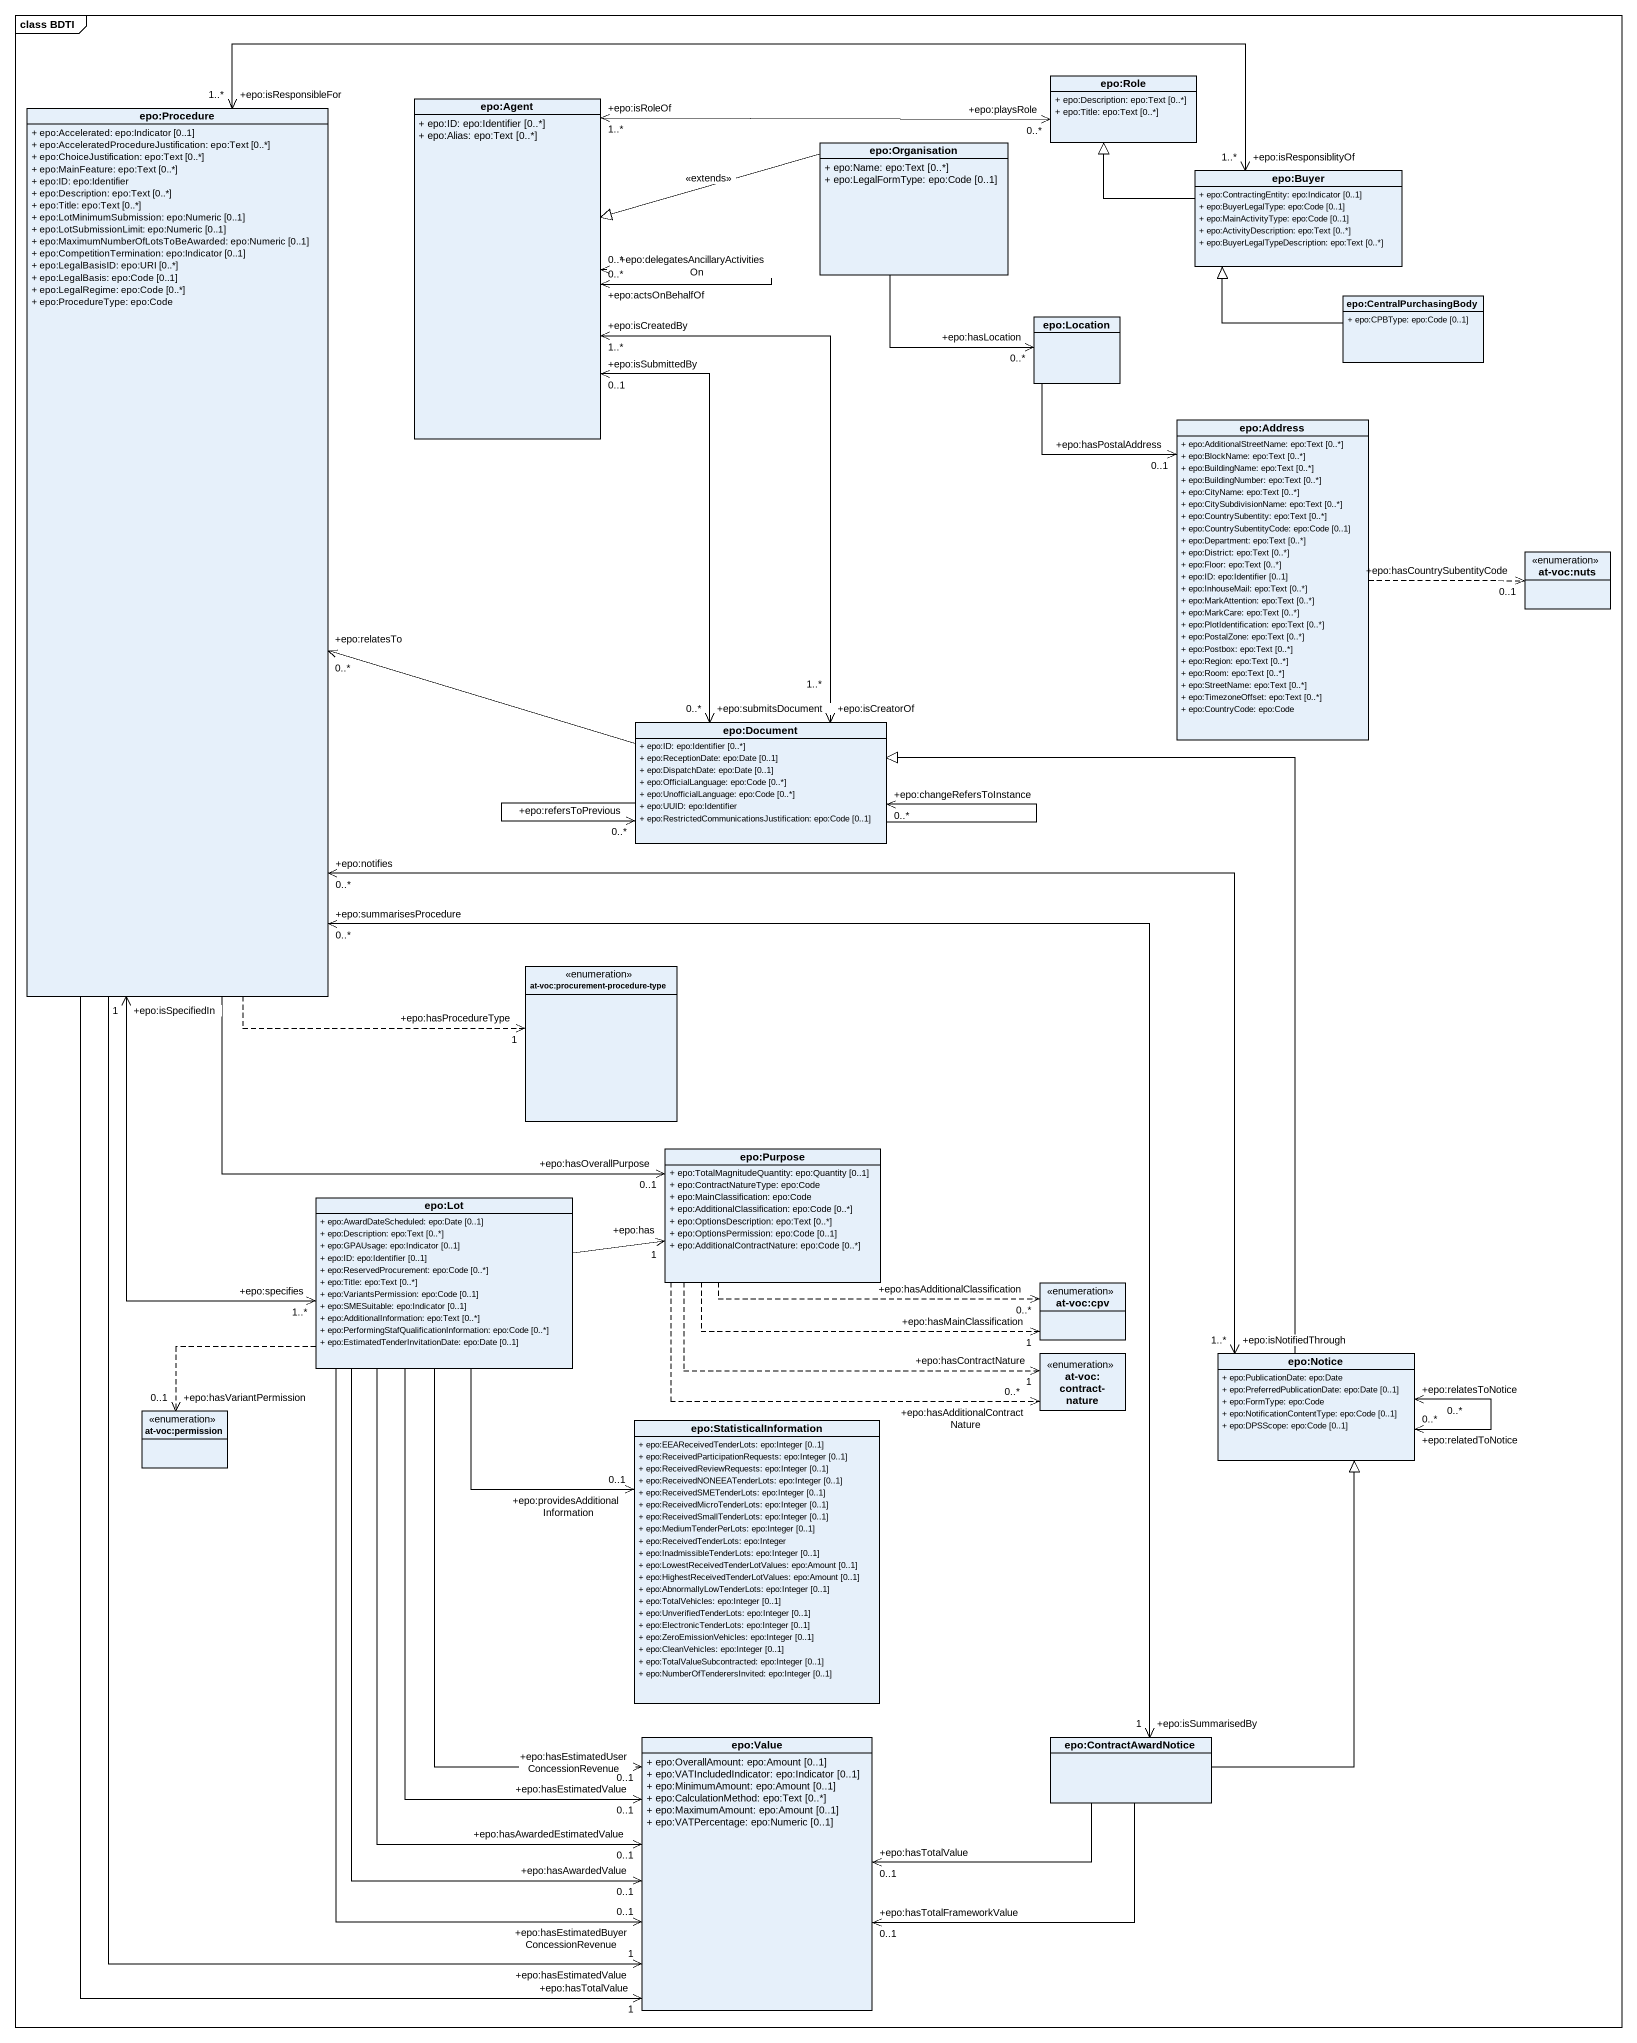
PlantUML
@startuml
mainframe class BDTI
hide circle
hide empty members
skinparam classAttributeIconSize 0
class "epo:Agent" as epo_Agent {
  + epo:ID: epo:Identifier [0..*]
  + epo:Alias: epo:Text [0..*]
}
class "epo:Role" as epo_Role {
  + epo:Description: epo:Text [0..*]
  + epo:Title: epo:Text [0..*]
}
class "epo:Procedure" as epo_Procedure {
  + epo:Accelerated: epo:Indicator [0..1]
  + epo:AcceleratedProcedureJustification: epo:Text [0..*]
  + epo:ChoiceJustification: epo:Text [0..*]
  + epo:MainFeature: epo:Text [0..*]
  + epo:ID: epo:Identifier
  + epo:Description: epo:Text [0..*]
  + epo:Title: epo:Text [0..*]
  + epo:LotMinimumSubmission: epo:Numeric [0..1]
  + epo:LotSubmissionLimit: epo:Numeric [0..1]
  + epo:MaximumNumberOfLotsToBeAwarded: epo:Numeric [0..1]
  + epo:CompetitionTermination: epo:Indicator [0..1]
  + epo:LegalBasisID: epo:URI [0..*]
  + epo:LegalBasis: epo:Code [0..1]
  + epo:LegalRegime: epo:Code [0..*]
  + epo:ProcedureType: epo:Code
}
class "epo:Organisation" as epo_Organisation {
  + epo:Name: epo:Text [0..*]
  + epo:LegalFormType: epo:Code [0..1]
}
class "epo:Buyer" as epo_Buyer {
  + epo:ContractingEntity: epo:Indicator [0..1]
  + epo:BuyerLegalType: epo:Code [0..1]
  + epo:MainActivityType: epo:Code [0..1]
  + epo:ActivityDescription: epo:Text [0..*]
  + epo:BuyerLegalTypeDescription: epo:Text [0..*]
}
class "epo:Location" as epo_Location
class "epo:CentralPurchasingBody" as epo_CentralPurchasingBody {
  + epo:CPBType: epo:Code [0..1]
}
class "epo:Address" as epo_Address {
  + epo:AdditionalStreetName: epo:Text [0..*]
  + epo:BlockName: epo:Text [0..*]
  + epo:BuildingName: epo:Text [0..*]
  + epo:BuildingNumber: epo:Text [0..*]
  + epo:CityName: epo:Text [0..*]
  + epo:CitySubdivisionName: epo:Text [0..*]
  + epo:CountrySubentity: epo:Text [0..*]
  + epo:CountrySubentityCode: epo:Code [0..1]
  + epo:Department: epo:Text [0..*]
  + epo:District: epo:Text [0..*]
  + epo:Floor: epo:Text [0..*]
  + epo:ID: epo:Identifier [0..1]
  + epo:InhouseMail: epo:Text [0..*]
  + epo:MarkAttention: epo:Text [0..*]
  + epo:MarkCare: epo:Text [0..*]
  + epo:PlotIdentification: epo:Text [0..*]
  + epo:PostalZone: epo:Text [0..*]
  + epo:Postbox: epo:Text [0..*]
  + epo:Region: epo:Text [0..*]
  + epo:Room: epo:Text [0..*]
  + epo:StreetName: epo:Text [0..*]
  + epo:TimezoneOffset: epo:Text [0..*]
  + epo:CountryCode: epo:Code
}
enum "at-voc:nuts" as at_voc_nuts
class "epo:Document" as epo_Document {
  + epo:ID: epo:Identifier [0..*]
  + epo:ReceptionDate: epo:Date [0..1]
  + epo:DispatchDate: epo:Date [0..1]
  + epo:OfficialLanguage: epo:Code [0..*]
  + epo:UnofficialLanguage: epo:Code [0..*]
  + epo:UUID: epo:Identifier
  + epo:RestrictedCommunicationsJustification: epo:Code [0..1]
}
enum "at-voc:procurement-procedure-type" as at_voc_procurement
class "epo:Purpose" as epo_Purpose {
  + epo:TotalMagnitudeQuantity: epo:Quantity [0..1]
  + epo:ContractNatureType: epo:Code
  + epo:MainClassification: epo:Code
  + epo:AdditionalClassification: epo:Code [0..*]
  + epo:OptionsDescription: epo:Text [0..*]
  + epo:OptionsPermission: epo:Code [0..1]
  + epo:AdditionalContractNature: epo:Code [0..*]
}
class "epo:Lot" as epo_Lot {
  + epo:AwardDateScheduled: epo:Date [0..1]
  + epo:Description: epo:Text [0..*]
  + epo:GPAUsage: epo:Indicator [0..1]
  + epo:ID: epo:Identifier [0..1]
  + epo:ReservedProcurement: epo:Code [0..*]
  + epo:Title: epo:Text [0..*]
  + epo:VariantsPermission: epo:Code [0..1]
  + epo:SMESuitable: epo:Indicator [0..1]
  + epo:AdditionalInformation: epo:Text [0..*]
  + epo:PerformingStafQualificationInformation: epo:Code [0..*]
  + epo:EstimatedTenderInvitationDate: epo:Date [0..1]
}
enum "at-voc:cpv" as at_voc_cpv
enum "at-voc:contract-nature" as at_voc_contract_nature
class "epo:Notice" as epo_Notice {
  + epo:PublicationDate: epo:Date
  + epo:PreferredPublicationDate: epo:Date [0..1]
  + epo:FormType: epo:Code
  + epo:NotificationContentType: epo:Code [0..1]
  + epo:DPSScope: epo:Code [0..1]
}
enum "at-voc:permission" as at_voc_permission
class "epo:StatisticalInformation" as epo_StatisticalInformation {
  + epo:EEAReceivedTenderLots: epo:Integer [0..1]
  + epo:ReceivedParticipationRequests: epo:Integer [0..1]
  + epo:ReceivedReviewRequests: epo:Integer [0..1]
  + epo:ReceivedNONEEATenderLots: epo:Integer [0..1]
  + epo:ReceivedSMETenderLots: epo:Integer [0..1]
  + epo:ReceivedMicroTenderLots: epo:Integer [0..1]
  + epo:ReceivedSmallTenderLots: epo:Integer [0..1]
  + epo:MediumTenderPerLots: epo:Integer [0..1]
  + epo:ReceivedTenderLots: epo:Integer
  + epo:InadmissibleTenderLots: epo:Integer [0..1]
  + epo:LowestReceivedTenderLotValues: epo:Amount [0..1]
  + epo:HighestReceivedTenderLotValues: epo:Amount [0..1]
  + epo:AbnormallyLowTenderLots: epo:Integer [0..1]
  + epo:TotalVehicles: epo:Integer [0..1]
  + epo:UnverifiedTenderLots: epo:Integer [0..1]
  + epo:ElectronicTenderLots: epo:Integer [0..1]
  + epo:ZeroEmissionVehicles: epo:Integer [0..1]
  + epo:CleanVehicles: epo:Integer [0..1]
  + epo:TotalValueSubcontracted: epo:Integer [0..1]
  + epo:NumberOfTenderersInvited: epo:Integer [0..1]
}
class "epo:Value" as epo_Value {
  + epo:OverallAmount: epo:Amount [0..1]
  + epo:VATIncludedIndicator: epo:Indicator [0..1]
  + epo:MinimumAmount: epo:Amount [0..1]
  + epo:CalculationMethod: epo:Text [0..*]
  + epo:MaximumAmount: epo:Amount [0..1]
  + epo:VATPercentage: epo:Numeric [0..1]
}
class "epo:ContractAwardNotice" as epo_ContractAwardNotice
epo_Agent "+epo:actsOnBehalfOf\n0..*" <--> "+epo:delegatesAncillaryActivitiesOn\n0..*" epo_Agent
epo_Agent "+epo:isRoleOf\n1..*" <-right-> "+epo:playsRole\n0..*" epo_Role
epo_Agent "+epo:isCreatedBy\n1..*" <--> "+epo:isCreatorOf\n1..*" epo_Document
epo_Procedure "+epo:isResponsibleFor\n1..*" <-right-> "+epo:isResponsiblityOf\n1..*" epo_Buyer
epo_Procedure ..> "+epo:hasProcedureType\n1" at_voc_procurement
epo_Procedure --> "+epo:hasOverallPurpose\n0..1" epo_Purpose
epo_Procedure "+epo:isSpecifiedIn\n1" <--> "+epo:specifies\n1..*" epo_Lot
epo_Procedure --> "+epo:hasTotalValue\n1" epo_Value
epo_Procedure --> "+epo:hasEstimatedValue\n1" epo_Value
epo_Organisation -left-|> epo_Agent : <<extends>>
epo_Organisation --> "+epo:hasLocation\n0..*" epo_Location
epo_Buyer -up-|> epo_Role
epo_Location --> "+epo:hasPostalAddress\n0..1" epo_Address
epo_CentralPurchasingBody -up-|> epo_Buyer
epo_Address .right.> "+epo:hasCountrySubentityCode\n0..1" at_voc_nuts
epo_Document "+epo:submitsDocument\n0..*" <-up-> "+epo:isSubmittedBy\n0..1" epo_Agent
epo_Document -left-> "+epo:relatesTo\n0..*" epo_Procedure
epo_Document --> "+epo:changeRefersToInstance\n0..*" epo_Document
epo_Document --> "+epo:refersToPrevious\n0..*" epo_Document
epo_Purpose .right.> "+epo:hasAdditionalClassification\n0..*" at_voc_cpv
epo_Purpose .right.> "+epo:hasMainClassification\n1" at_voc_cpv
epo_Purpose .right.> "+epo:hasContractNature\n1" at_voc_contract_nature
epo_Purpose .right.> "+epo:hasAdditionalContractNature\n0..*" at_voc_contract_nature
epo_Lot -right-> "+epo:has\n1" epo_Purpose
epo_Lot ..> "+epo:hasVariantPermission\n0..1" at_voc_permission
epo_Lot --> "+epo:providesAdditionalInformation\n0..1" epo_StatisticalInformation
epo_Lot --> "+epo:hasEstimatedValue\n0..1" epo_Value
epo_Lot --> "+epo:hasEstimatedBuyerConcessionRevenue\n0..1" epo_Value
epo_Lot --> "+epo:hasAwardedValue\n0..1" epo_Value
epo_Lot --> "+epo:hasEstimatedUserConcessionRevenue\n0..1" epo_Value
epo_Lot --> "+epo:hasAwardedEstimatedValue\n0..1" epo_Value
epo_Notice "+epo:isNotifiedThrough\n1..*" <-up-> "+epo:notifies\n0..*" epo_Procedure
epo_Notice -up-|> epo_Document
epo_Notice "+epo:relatedToNotice\n0..*" <--> "+epo:relatesToNotice\n0..*" epo_Notice
epo_ContractAwardNotice "+epo:isSummarisedBy\n1" <-up-> "+epo:summarisesProcedure\n0..*" epo_Procedure
epo_ContractAwardNotice -up-|> epo_Notice
epo_ContractAwardNotice -left-> "+epo:hasTotalValue\n0..1" epo_Value
epo_ContractAwardNotice -left-> "+epo:hasTotalFrameworkValue\n0..1" epo_Value
@enduml
